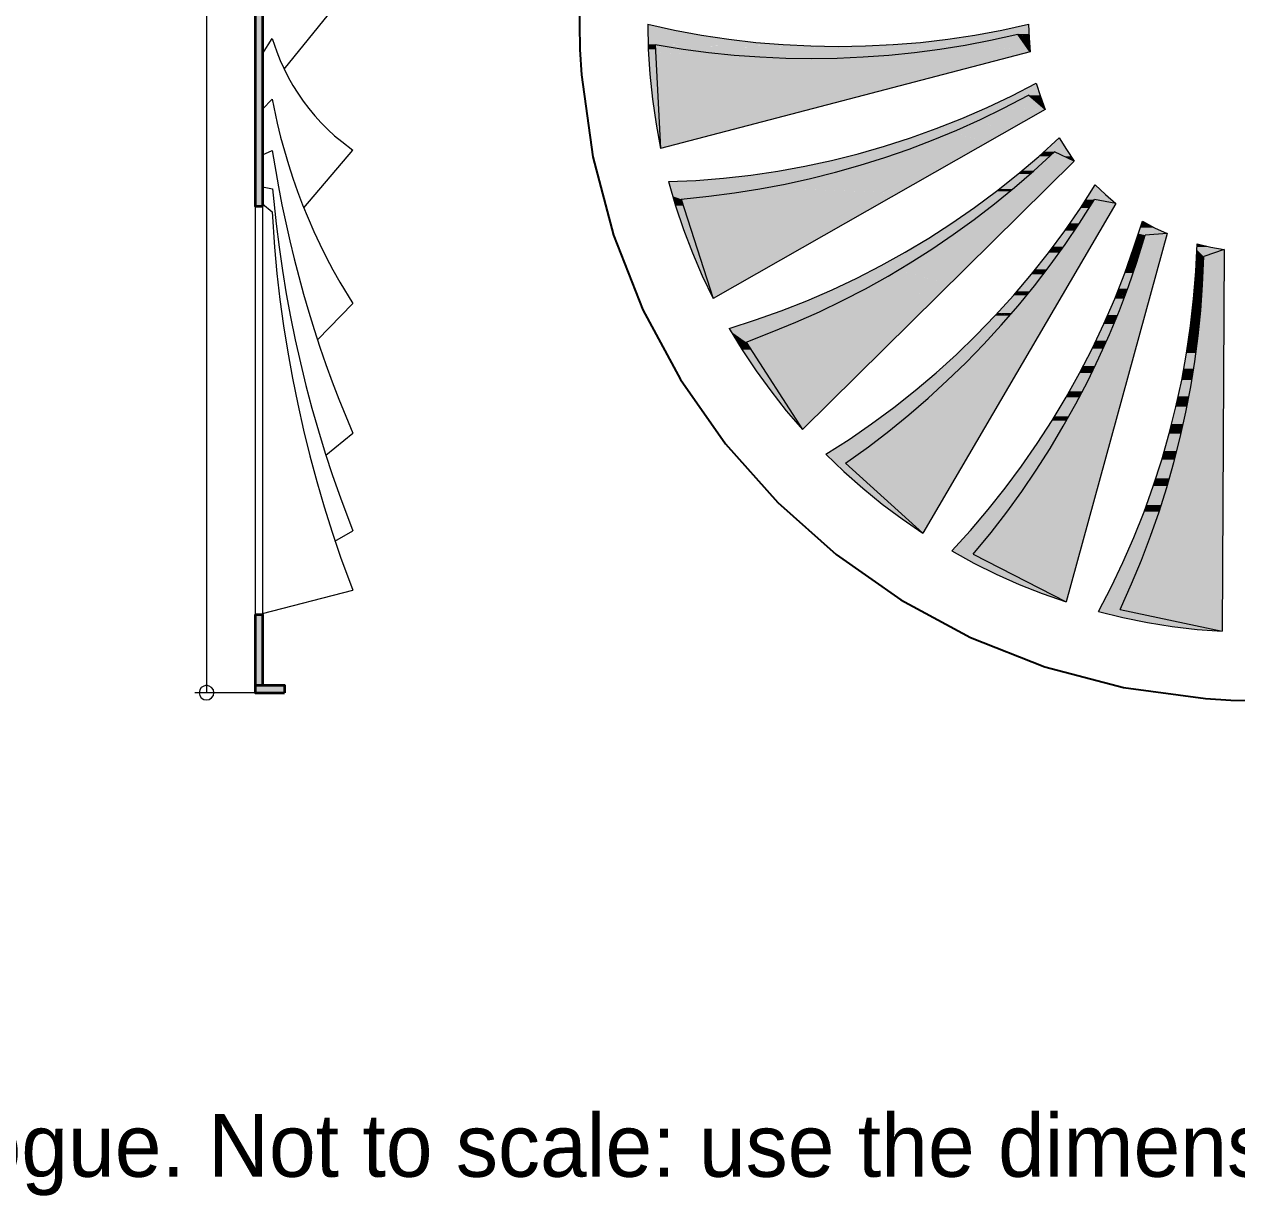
# Model space of a CAD drawing. Extents: x 0 to 244, y -13 to 257.
# Drawn here: x 122.1 to 199.2, y -13.2 to 61.3 of the extents above; entities that cross this region are included whole.
import ezdxf

# ---------------------------------------------------------------- set-up
doc = ezdxf.new("R2010")
doc.units = 0
for name, color, linetype in [('FILL', 8, 'Continuous'), ('GEOMETRY', 7, 'Continuous'), ('NOTE', 1, 'Continuous')]:
    doc.layers.add(name, color=color, linetype=linetype)

msp = doc.modelspace()

# ---------------------------------------------------------------- hatches: boundary and pattern name
at = {"layer": 'FILL'}
for points in [[(136.775, 64.821), (137.234, 49.76), (137.234, 64.821)], [(136.775, 49.759), (137.234, 49.759), (136.775, 64.82)], [(161.756, 60.979), (163.455, 60.979), (161.756, 61.347)], [(161.772, 60.657), (165.169, 60.657), (161.756, 60.979)], [(161.756, 60.979), (165.17, 60.657), (163.455, 60.979)], [(182.917, 60.719), (185.993, 60.719), (184.279, 60.979)], [(184.279, 60.979), (185.994, 60.979), (185.978, 61.347)], [(184.279, 60.979), (185.994, 60.719), (185.994, 60.979)], [(185.995, 60.979), (185.979, 61.347)], [(161.771, 60.396), (166.9, 60.396), (161.771, 60.657)], [(161.771, 60.657), (166.9, 60.396), (165.169, 60.657)], [(161.771, 60.198), (168.63, 60.198), (161.771, 60.396)], [(161.771, 60.396), (168.63, 60.198), (166.9, 60.396)], [(161.771, 60.061), (170.285, 60.061), (161.771, 60.198)], [(161.771, 60.198), (170.285, 60.061), (168.63, 60.198)], [(177.358, 60.046), (182.074, 60.046), (179.103, 60.198)], [(179.103, 60.197), (182.824, 60.197), (180.283, 60.336)], [(179.103, 60.198), (182.074, 60.046), (182.825, 60.198)], [(180.282, 60.334), (183.56, 60.334), (180.835, 60.395)], [(180.283, 60.335), (182.825, 60.196), (183.559, 60.335)], [(180.835, 60.396), (183.836, 60.396), (182.564, 60.657)], [(180.835, 60.396), (183.56, 60.335), (183.836, 60.396)], [(181.797, 59.998), (185.795, 59.998), (183.559, 60.336)], [(182.564, 60.657), (184.999, 60.657), (182.917, 60.719)], [(182.564, 60.657), (183.836, 60.396), (184.999, 60.657)], [(182.917, 60.719), (184.999, 60.657), (185.29, 60.719)], [(183.559, 60.335), (185.795, 59.997), (185.566, 60.335)], [(183.56, 60.335), (185.566, 60.335), (185.29, 60.718)], [(185.474, 60.458), (186.009, 60.458), (185.289, 60.719)], [(185.29, 60.719), (186.01, 60.458), (185.994, 60.719)], [(185.474, 60.459), (186.071, 59.725), (186.009, 60.459)], [(185.995, 59.724), (186.071, 59.724), (185.475, 60.458)], [(161.771, 60.045), (162.246, 60.045), (161.771, 60.061)], [(161.771, 60.061), (162.246, 60.045), (162.23, 60.061)], [(161.787, 59.755), (162.246, 59.755), (161.771, 60.046)], [(161.771, 60.046), (162.246, 59.755), (162.246, 60.046)], [(161.879, 58.161), (162.338, 58.161), (161.787, 59.755)], [(161.787, 59.755), (162.338, 58.161), (162.246, 59.755)], [(162.292, 60.045), (170.376, 60.045), (162.23, 60.061)], [(162.23, 60.061), (170.376, 60.045), (170.285, 60.061)], [(162.246, 59.768), (164.005, 59.768), (162.23, 60.06)], [(164.005, 59.768), (162.23, 60.06)], [(162.246, 59.768), (165.767, 59.539), (164.006, 59.768)], [(162.262, 59.54), (165.767, 59.54), (162.247, 59.769)], [(162.262, 59.539), (167.56, 59.355), (165.767, 59.539)], [(162.277, 59.354), (167.56, 59.354), (162.262, 59.538)], [(162.292, 60.046), (172.122, 59.969), (170.376, 60.046)], [(162.812, 59.968), (172.122, 59.968), (162.292, 60.045)], [(162.996, 59.937), (173.868, 59.937), (162.812, 59.968)], [(162.812, 59.968), (173.868, 59.937), (172.122, 59.968)], [(162.996, 59.937), (180.345, 59.769), (181.386, 59.937)], [(164.006, 59.768), (180.345, 59.768), (162.996, 59.936)], [(164.374, 59.723), (180.038, 59.723), (164.006, 59.768)], [(164.006, 59.768), (180.038, 59.723), (180.345, 59.768)], [(165.768, 59.539), (178.568, 59.539), (164.374, 59.724)], [(164.374, 59.724), (178.568, 59.539), (180.038, 59.724)], [(166.166, 59.493), (178.262, 59.493), (165.767, 59.539)], [(165.767, 59.539), (178.262, 59.493), (178.569, 59.539)], [(167.56, 59.354), (176.776, 59.354), (166.166, 59.493)], [(166.166, 59.493), (176.776, 59.354), (178.262, 59.493)], [(173.868, 59.937), (181.385, 59.937), (175.613, 59.968)], [(175.613, 59.968), (181.569, 59.968), (176.317, 59.999)], [(175.613, 59.968), (181.385, 59.937), (181.569, 59.968)], [(176.317, 59.998), (181.797, 59.998), (177.358, 60.046)], [(176.317, 60), (181.569, 59.969), (181.797, 60)], [(176.485, 59.34), (185.138, 59.34), (178.262, 59.493)], [(177.358, 60.046), (181.797, 59.998), (182.074, 60.046)], [(178.262, 59.493), (185.78, 59.493), (178.92, 59.587)], [(178.262, 59.493), (185.138, 59.34), (185.781, 59.493)], [(178.92, 59.586), (186.086, 59.586), (180.038, 59.725)], [(178.92, 59.587), (185.78, 59.493), (186.086, 59.587)], [(180.037, 59.724), (185.993, 59.724), (181.797, 59.999)], [(180.037, 59.724), (186.085, 59.585), (185.993, 59.724)], [(181.798, 60), (185.994, 59.725), (185.795, 60)], [(185.994, 59.724), (186.086, 59.585), (186.071, 59.724)], [(162.276, 59.247), (169.336, 59.247), (162.276, 59.354)], [(162.276, 59.354), (169.336, 59.247), (167.559, 59.354)], [(162.276, 59.185), (171.128, 59.185), (162.276, 59.247)], [(162.276, 59.247), (171.128, 59.185), (169.336, 59.247)], [(162.276, 59.172), (172.902, 59.172), (162.276, 59.186)], [(162.276, 59.186), (172.902, 59.172), (171.128, 59.186)], [(162.276, 59.172), (184.54, 59.172), (162.567, 53.43)], [(167.957, 59.34), (176.485, 59.34), (167.559, 59.354)], [(167.559, 59.354), (176.485, 59.34), (176.777, 59.354)], [(169.335, 59.247), (174.97, 59.247), (167.957, 59.34)], [(167.957, 59.34), (174.97, 59.247), (176.485, 59.34)], [(169.81, 59.231), (174.693, 59.231), (169.335, 59.247)], [(169.335, 59.247), (174.694, 59.231), (174.97, 59.247)], [(171.126, 59.186), (173.102, 59.186), (169.809, 59.232)], [(169.809, 59.232), (173.103, 59.186), (174.694, 59.232)], [(171.126, 59.186), (172.901, 59.172), (173.102, 59.186)], [(172.902, 59.172), (184.54, 59.172), (173.103, 59.186)], [(173.103, 59.186), (184.555, 59.186), (174.694, 59.232)], [(173.103, 59.186), (184.54, 59.172), (184.555, 59.186)], [(174.694, 59.232), (184.723, 59.232), (176.485, 59.34)], [(174.694, 59.232), (184.555, 59.186), (184.723, 59.232)], [(176.485, 59.34), (184.723, 59.232), (185.137, 59.34)], [(162.046, 56.568), (162.413, 56.568), (161.878, 58.161)], [(161.879, 58.161), (162.414, 56.568), (162.338, 58.161)], [(184.969, 56.828), (186.714, 56.828), (186.47, 57.595)], [(162.276, 54.99), (162.491, 54.99), (162.046, 56.569)], [(162.046, 56.569), (162.491, 54.99), (162.413, 56.569)], [(183.346, 56.049), (184.493, 56.049), (184.922, 56.8)], [(184.386, 56.004), (186.958, 56.004), (185.978, 56.828)], [(184.922, 56.8), (184.494, 56.049), (185.934, 56.8)], [(184.922, 56.8), (185.934, 56.8), (184.969, 56.828)], [(184.969, 56.828), (185.934, 56.8), (185.979, 56.828)], [(185.978, 56.828), (186.713, 56.8), (186.713, 56.828)], [(185.995, 56.8), (186.714, 56.8), (185.979, 56.828)], [(186.056, 56.754), (186.728, 56.754), (185.994, 56.8)], [(185.994, 56.8), (186.728, 56.754), (186.714, 56.8)], [(186.958, 56.003), (187.004, 56.003), (186.056, 56.754)], [(186.057, 56.754), (187.005, 56.003), (186.728, 56.754)], [(181.738, 55.358), (183.054, 55.358), (183.222, 56.002)], [(182.779, 55.222), (185.795, 55.222), (184.249, 55.925)], [(183.223, 56.003), (183.055, 55.359), (184.387, 56.003)], [(183.223, 56.003), (184.387, 56.003), (183.346, 56.049)], [(183.346, 56.049), (184.386, 56.003), (184.493, 56.049)], [(184.249, 55.925), (187.036, 55.925), (184.387, 56.002)], [(184.249, 55.925), (185.795, 55.222), (187.036, 55.925)], [(184.386, 56.003), (187.036, 55.926), (186.958, 56.003)], [(186.958, 56.003), (187.035, 55.926), (187.004, 56.003)], [(162.276, 54.99), (162.568, 53.429), (162.491, 54.99)], [(180.115, 54.717), (181.631, 54.717), (181.401, 55.222)], [(181.14, 54.486), (184.508, 54.486), (182.779, 55.221)], [(181.401, 55.222), (182.779, 55.222), (181.738, 55.359)], [(181.401, 55.222), (181.63, 54.717), (182.779, 55.222)], [(181.738, 55.358), (182.778, 55.221), (183.054, 55.358)], [(182.779, 55.222), (184.508, 54.487), (185.795, 55.222)], [(177.541, 53.811), (179.488, 53.811), (178.476, 54.118)], [(178.476, 54.118), (180.222, 54.118), (179.517, 54.485)], [(178.476, 54.118), (179.488, 53.811), (180.222, 54.118)], [(179.487, 53.811), (183.329, 53.811), (181.139, 54.485)], [(179.517, 54.486), (181.14, 54.486), (180.115, 54.716)], [(179.517, 54.485), (180.222, 54.118), (181.14, 54.485)], [(180.115, 54.717), (181.14, 54.487), (181.63, 54.717)], [(181.14, 54.485), (183.33, 53.811), (184.509, 54.485)], [(187.096, 53.368), (188.383, 53.368), (187.923, 54.118)], [(175.475, 53.199), (177.818, 53.199), (176.822, 53.584)], [(176.823, 53.584), (178.859, 53.584), (177.542, 53.813)], [(176.823, 53.584), (177.818, 53.199), (178.86, 53.584)], [(177.542, 53.812), (178.859, 53.583), (179.487, 53.812)], [(177.818, 53.2), (182.243, 53.2), (179.487, 53.812)], [(179.487, 53.812), (182.244, 53.2), (183.33, 53.812)], [(186.623, 52.94), (187.313, 52.94), (186.959, 53.23)], [(186.958, 53.229), (188.475, 53.229), (187.096, 53.368)], [(186.958, 53.23), (187.313, 52.94), (187.632, 53.23)], [(186.99, 52.635), (188.889, 52.635), (187.633, 53.23)], [(187.096, 53.368), (188.476, 53.229), (188.383, 53.368)], [(188.261, 52.94), (188.689, 52.94), (187.633, 53.23)], [(187.633, 53.23), (188.69, 52.94), (188.476, 53.23)], [(171.739, 52.312), (175.045, 52.312), (173.224, 52.635)], [(173.224, 52.635), (176.118, 52.635), (173.438, 52.68)], [(173.224, 52.635), (175.045, 52.312), (176.119, 52.635)], [(173.438, 52.68), (176.256, 52.68), (175.139, 53.107)], [(173.439, 52.68), (176.119, 52.635), (176.256, 52.68)], [(174.402, 52.129), (180.359, 52.129), (176.119, 52.635)], [(175.139, 53.107), (177.527, 53.107), (175.476, 53.199)], [(175.139, 53.107), (176.256, 52.68), (177.527, 53.107)], [(175.475, 53.199), (177.526, 53.107), (177.818, 53.199)], [(176.119, 52.636), (181.248, 52.636), (177.818, 53.199)], [(176.119, 52.635), (180.359, 52.129), (181.248, 52.635)], [(177.818, 53.199), (181.248, 52.636), (182.243, 53.199)], [(185.551, 52.02), (186.316, 52.02), (186.623, 52.94)], [(186.623, 52.94), (186.316, 52.02), (187.312, 52.94)], [(186.316, 52.021), (188.261, 52.021), (186.99, 52.635)], [(186.99, 52.635), (188.261, 52.021), (188.888, 52.635)], [(188.261, 52.94), (188.888, 52.635), (188.689, 52.94)], [(167.56, 51.67), (172.672, 51.67), (168.294, 51.744)], [(168.293, 51.744), (172.671, 51.67), (172.995, 51.744)], [(168.294, 51.744), (172.995, 51.744), (170.024, 52.006)], [(170.024, 52.006), (173.958, 52.006), (170.684, 52.129)], [(170.024, 52.006), (172.995, 51.744), (173.959, 52.006)], [(170.683, 52.129), (174.402, 52.129), (171.739, 52.312)], [(170.684, 52.129), (173.958, 52.006), (174.403, 52.129)], [(171.738, 52.312), (174.401, 52.129), (175.046, 52.312)], [(172.672, 51.67), (179.548, 51.67), (174.402, 52.129)], [(174.402, 52.129), (179.548, 51.67), (180.359, 52.129)], [(184.112, 50.857), (184.969, 50.857), (185.305, 51.807)], [(186.316, 52.021), (184.968, 50.857), (187.082, 50.857)], [(185.305, 51.807), (184.968, 50.857), (186.071, 51.807)], [(185.305, 51.807), (186.072, 51.807), (185.551, 52.021)], [(185.551, 52.021), (186.072, 51.807), (186.317, 52.021)], [(186.316, 52.021), (188.26, 52.021), (187.082, 50.857)], [(163.072, 51.333), (171.232, 51.333), (164.818, 51.409)], [(163.088, 51.256), (170.943, 51.256), (163.072, 51.333)], [(163.072, 51.333), (170.943, 51.256), (171.232, 51.333)], [(163.194, 50.919), (169.183, 50.919), (163.088, 51.256)], [(163.088, 51.256), (169.183, 50.919), (170.943, 51.256)], [(163.194, 50.92), (167.421, 50.628), (169.182, 50.92)], [(163.272, 50.627), (167.421, 50.627), (163.194, 50.919)], [(164.818, 51.409), (171.585, 51.409), (166.547, 51.547)], [(164.818, 51.409), (171.232, 51.333), (171.586, 51.409)], [(166.547, 51.547), (172.183, 51.547), (167.559, 51.67)], [(166.547, 51.547), (171.585, 51.409), (172.183, 51.547)], [(167.42, 50.627), (177.726, 50.627), (169.182, 50.919)], [(167.559, 51.67), (172.183, 51.547), (172.671, 51.67)], [(169.182, 50.919), (178.231, 50.919), (170.943, 51.256)], [(169.182, 50.92), (177.727, 50.628), (178.231, 50.92)], [(170.943, 51.256), (178.844, 51.256), (172.672, 51.67)], [(170.943, 51.256), (178.231, 50.919), (178.843, 51.256)], [(172.672, 51.67), (178.844, 51.256), (179.548, 51.67)], [(189.838, 50.506), (190.864, 50.506), (190.221, 51.117)], [(163.348, 50.398), (165.644, 50.398), (163.272, 50.627)], [(163.272, 50.627), (165.644, 50.398), (167.42, 50.627)], [(163.395, 50.215), (163.869, 50.215), (163.349, 50.398)], [(163.349, 50.398), (163.869, 50.215), (165.645, 50.398)], [(163.516, 49.801), (164.005, 49.801), (163.395, 50.215)], [(163.395, 50.215), (164.005, 49.801), (163.869, 50.215)], [(163.869, 50.215), (177.005, 50.215), (165.645, 50.398)], [(163.869, 50.215), (177.006, 50.215), (165.905, 43.89)], [(165.645, 50.398), (177.313, 50.398), (167.421, 50.627)], [(165.645, 50.398), (177.006, 50.215), (177.313, 50.398)], [(167.42, 50.627), (177.312, 50.398), (177.726, 50.627)], [(182.611, 49.725), (183.575, 49.725), (183.928, 50.72)], [(184.968, 50.857), (183.574, 49.725), (185.948, 49.725)], [(183.927, 50.721), (183.574, 49.726), (184.8, 50.721)], [(183.927, 50.721), (184.8, 50.721), (184.111, 50.857)], [(184.111, 50.857), (184.8, 50.721), (184.968, 50.857)], [(184.968, 50.857), (187.081, 50.857), (185.948, 49.725)], [(189.47, 49.938), (190.021, 49.938), (189.623, 50.184)], [(189.623, 50.184), (191.246, 50.184), (189.837, 50.506)], [(189.623, 50.183), (190.021, 49.937), (190.174, 50.183)], [(189.838, 50.506), (191.247, 50.184), (190.863, 50.506)], [(190.021, 49.938), (191.537, 49.938), (190.173, 50.184)], [(190.173, 50.183), (191.537, 49.937), (191.245, 50.183)], [(164.022, 48.284), (164.496, 48.284), (163.516, 49.801)], [(163.516, 49.801), (164.496, 48.284), (164.006, 49.801)], [(181.095, 48.684), (182.181, 48.684), (182.534, 49.679)], [(183.575, 49.725), (182.151, 48.654), (184.861, 48.654)], [(182.534, 49.679), (182.181, 48.684), (183.499, 49.679)], [(182.534, 49.678), (183.499, 49.678), (182.61, 49.725)], [(182.61, 49.725), (183.499, 49.678), (183.576, 49.725)], [(183.575, 49.725), (185.949, 49.725), (184.861, 48.654)], [(188.614, 48.684), (189.21, 48.684), (189.272, 49.647)], [(190.021, 49.938), (189.209, 48.684), (190.802, 48.684)], [(189.271, 49.647), (189.209, 48.684), (189.822, 49.647)], [(189.271, 49.647), (189.822, 49.647), (189.47, 49.938)], [(189.47, 49.938), (189.822, 49.647), (190.021, 49.938)], [(190.021, 49.938), (191.537, 49.938), (190.802, 48.684)], [(179.624, 47.734), (180.85, 47.734), (181.047, 48.654)], [(182.151, 48.654), (180.696, 47.627), (183.82, 47.627)], [(181.047, 48.653), (180.85, 47.733), (182.151, 48.653)], [(181.047, 48.653), (182.151, 48.653), (181.094, 48.684)], [(181.094, 48.684), (182.151, 48.653), (182.181, 48.684)], [(182.151, 48.654), (184.861, 48.654), (183.82, 47.627)], [(189.21, 48.684), (188.214, 47.198), (189.93, 47.198)], [(188.291, 48.209), (188.888, 48.209), (188.612, 48.684)], [(188.613, 48.684), (188.888, 48.209), (189.211, 48.684)], [(189.21, 48.684), (190.803, 48.684), (189.93, 47.198)], [(193.084, 48.392), (193.988, 48.392), (193.222, 48.82)], [(164.587, 46.8), (164.971, 46.8), (164.022, 48.284)], [(164.022, 48.284), (164.971, 46.8), (164.497, 48.284)], [(187.541, 47.197), (188.214, 47.197), (188.291, 48.209)], [(188.29, 48.209), (188.213, 47.197), (188.888, 48.209)], [(192.685, 47.151), (193.176, 47.151), (192.93, 47.918)], [(193.405, 47.918), (192.87, 46.202), (194.294, 46.202)], [(192.93, 47.918), (193.176, 47.151), (193.405, 47.918)], [(192.931, 47.919), (193.404, 47.919), (192.961, 48.024)], [(192.961, 48.025), (194.798, 48.025), (193.084, 48.392)], [(192.961, 48.024), (193.405, 47.919), (194.798, 48.024)], [(193.084, 48.392), (194.798, 48.025), (193.987, 48.392)], [(193.404, 47.919), (194.768, 47.919), (194.797, 48.024)], [(193.405, 47.918), (194.767, 47.918), (194.294, 46.202)], [(178.139, 46.83), (179.502, 46.83), (179.44, 47.626)], [(179.212, 46.633), (182.809, 46.633), (180.696, 47.627)], [(179.441, 47.626), (180.696, 47.626), (179.625, 47.733)], [(179.441, 47.626), (179.502, 46.83), (180.696, 47.626)], [(179.624, 47.734), (180.695, 47.627), (180.851, 47.734)], [(180.696, 47.626), (182.809, 46.632), (183.82, 47.626)], [(188.214, 47.197), (187.158, 45.758), (189.088, 45.758)], [(187.25, 46.8), (187.924, 46.8), (187.541, 47.197)], [(187.541, 47.197), (187.924, 46.8), (188.214, 47.197)], [(188.214, 47.197), (189.93, 47.197), (189.088, 45.758)], [(192.349, 46.203), (192.871, 46.203), (192.686, 47.152)], [(192.685, 47.151), (192.87, 46.202), (193.176, 47.151)], [(196.682, 47.015), (198.427, 47.015), (196.698, 47.167)], [(196.698, 47.167), (197.568, 47.167), (196.698, 47.365)], [(196.698, 47.167), (198.427, 47.016), (197.568, 47.167)], [(165.214, 45.329), (165.445, 45.329), (164.588, 46.801)], [(164.588, 46.8), (165.446, 45.328), (164.971, 46.8)], [(176.608, 45.987), (178.154, 45.987), (177.771, 46.633)], [(177.68, 45.697), (181.86, 45.697), (179.211, 46.633)], [(177.771, 46.633), (179.211, 46.633), (178.139, 46.83)], [(177.771, 46.633), (178.154, 45.987), (179.211, 46.633)], [(178.139, 46.83), (179.211, 46.633), (179.501, 46.83)], [(179.211, 46.633), (181.86, 45.697), (182.809, 46.633)], [(186.422, 45.758), (187.157, 45.758), (187.25, 46.8)], [(187.25, 46.8), (187.157, 45.758), (187.924, 46.8)], [(196.621, 45.619), (197.096, 45.619), (196.667, 46.555)], [(196.666, 46.555), (197.127, 46.555), (196.682, 47.014)], [(196.667, 46.555), (197.096, 45.62), (197.127, 46.555)], [(196.682, 47.014), (197.127, 46.555), (198.427, 47.014)], [(197.127, 46.556), (197.05, 44.765), (198.428, 44.765)], [(197.127, 46.555), (198.427, 46.555), (198.427, 47.014)], [(197.127, 46.556), (198.428, 46.556), (198.428, 44.765)], [(175.046, 45.191), (176.792, 45.191), (176.041, 45.698)], [(176.041, 45.698), (176.792, 45.191), (177.68, 45.698)], [(176.042, 45.698), (177.68, 45.698), (176.608, 45.988)], [(176.133, 44.809), (180.972, 44.809), (177.68, 45.697)], [(176.608, 45.988), (177.68, 45.698), (178.153, 45.988)], [(177.68, 45.698), (180.972, 44.81), (181.86, 45.698)], [(187.158, 45.758), (186.056, 44.351), (188.261, 44.351)], [(186.163, 45.438), (186.897, 45.438), (186.422, 45.758)], [(186.422, 45.758), (186.897, 45.438), (187.157, 45.758)], [(187.158, 45.758), (189.088, 45.758), (188.261, 44.351)], [(191.706, 44.519), (192.288, 44.519), (192.103, 45.514)], [(192.103, 45.514), (192.288, 44.519), (192.624, 45.514)], [(192.104, 45.514), (192.624, 45.514), (192.349, 46.202)], [(192.87, 46.202), (192.288, 44.518), (193.834, 44.518)], [(192.349, 46.203), (192.624, 45.515), (192.87, 46.203)], [(192.87, 46.202), (194.294, 46.202), (193.834, 44.518)], [(196.559, 44.765), (197.05, 44.765), (196.621, 45.62)], [(196.621, 45.62), (197.05, 44.765), (197.096, 45.62)], [(165.214, 45.33), (165.904, 43.891), (165.445, 45.33)], [(173.47, 44.441), (175.444, 44.441), (174.25, 44.809)], [(174.25, 44.809), (176.133, 44.809), (175.046, 45.192)], [(174.25, 44.809), (175.443, 44.441), (176.134, 44.809)], [(174.556, 43.968), (180.114, 43.968), (176.133, 44.809)], [(175.046, 45.192), (176.133, 44.809), (176.792, 45.192)], [(176.133, 44.809), (180.115, 43.968), (180.972, 44.809)], [(185.244, 44.35), (186.057, 44.35), (186.163, 45.438)], [(186.163, 45.438), (186.057, 44.351), (186.897, 45.438)], [(196.483, 43.89), (196.988, 43.89), (196.559, 44.765)], [(196.56, 44.764), (196.988, 43.889), (197.05, 44.764)], [(197.049, 44.765), (196.926, 42.988), (198.413, 42.988)], [(197.049, 44.765), (198.428, 44.765), (198.413, 42.988)], [(172.367, 43.968), (174.557, 43.968), (173.47, 44.441)], [(173.469, 44.441), (174.556, 43.968), (175.444, 44.441)], [(185.03, 44.104), (184.019, 42.972), (184.922, 42.972)], [(186.056, 44.351), (184.921, 42.972), (187.463, 42.972)], [(185.03, 44.104), (184.922, 42.972), (185.856, 44.104)], [(185.03, 44.104), (185.856, 44.104), (185.244, 44.351)], [(185.244, 44.35), (185.856, 44.103), (186.056, 44.35)], [(186.056, 44.351), (188.26, 44.351), (187.463, 42.972)], [(191.461, 43.876), (192.042, 43.876), (191.706, 44.519)], [(192.288, 44.519), (191.644, 42.851), (193.375, 42.851)], [(191.706, 44.519), (192.043, 43.876), (192.287, 44.519)], [(192.288, 44.519), (193.834, 44.519), (193.375, 42.851)], [(170.422, 43.186), (172.949, 43.186), (171.876, 43.753)], [(171.876, 43.753), (172.949, 43.186), (174.112, 43.753)], [(171.877, 43.753), (174.112, 43.753), (172.367, 43.968)], [(172.367, 43.968), (174.112, 43.753), (174.556, 43.968)], [(172.949, 43.186), (179.318, 43.186), (174.556, 43.968)], [(174.556, 43.968), (179.318, 43.186), (180.115, 43.968)], [(191.016, 42.851), (191.644, 42.851), (191.46, 43.876)], [(191.46, 43.876), (191.644, 42.851), (192.042, 43.876)], [(196.376, 42.988), (196.926, 42.988), (196.483, 43.89)], [(196.483, 43.89), (196.926, 42.988), (196.988, 43.89)], [(166.932, 41.992), (170.238, 41.992), (168.339, 42.437)], [(168.338, 42.436), (171.326, 42.436), (168.6, 42.529)], [(168.338, 42.437), (170.237, 41.992), (171.325, 42.437)], [(168.6, 42.529), (171.509, 42.529), (170.238, 43.109)], [(168.6, 42.529), (171.326, 42.436), (171.509, 42.529)], [(169.672, 41.764), (177.879, 41.764), (171.326, 42.437)], [(170.237, 43.109), (172.794, 43.109), (170.421, 43.185)], [(170.238, 43.109), (171.509, 42.529), (172.795, 43.109)], [(170.422, 43.186), (172.794, 43.11), (172.949, 43.186)], [(171.326, 42.437), (178.567, 42.437), (172.949, 43.186)], [(171.326, 42.437), (177.879, 41.764), (178.567, 42.437)], [(172.949, 43.186), (178.568, 42.437), (179.318, 43.186)], [(183.866, 42.803), (182.733, 41.64), (183.728, 41.64)], [(183.866, 42.803), (184.769, 42.803), (183.728, 41.64)], [(184.922, 42.972), (183.729, 41.64), (186.684, 41.64)], [(183.866, 42.802), (184.77, 42.802), (184.019, 42.971)], [(184.019, 42.972), (184.77, 42.803), (184.921, 42.972)], [(184.922, 42.972), (187.464, 42.972), (186.684, 41.64)], [(190.773, 42.281), (191.399, 42.281), (191.017, 42.851)], [(191.644, 42.851), (190.956, 41.211), (192.915, 41.211)], [(191.016, 42.851), (191.399, 42.281), (191.644, 42.851)], [(191.644, 42.851), (193.374, 42.851), (192.915, 41.211)], [(196.283, 42.145), (196.835, 42.145), (196.376, 42.988)], [(196.376, 42.988), (196.835, 42.145), (196.927, 42.988)], [(196.926, 42.988), (196.728, 41.212), (198.396, 41.212)], [(196.926, 42.988), (198.412, 42.988), (198.396, 41.212)], [(167.084, 41.764), (169.671, 41.764), (166.932, 41.992)], [(166.932, 41.992), (169.672, 41.764), (170.239, 41.992)], [(167.467, 41.118), (168.002, 41.118), (167.084, 41.764)], [(167.084, 41.764), (168.003, 41.118), (169.672, 41.764)], [(168.003, 41.118), (177.235, 41.118), (169.672, 41.764)], [(169.671, 41.764), (177.235, 41.118), (177.878, 41.764)], [(190.266, 41.211), (190.956, 41.211), (190.772, 42.281)], [(190.772, 42.281), (190.957, 41.211), (191.399, 42.281)], [(196.146, 41.21), (196.728, 41.21), (196.285, 42.144)], [(196.284, 42.145), (196.728, 41.211), (196.835, 42.145)], [(167.758, 40.629), (168.325, 40.629), (167.466, 41.119)], [(167.466, 41.119), (168.325, 40.629), (168.002, 41.119)], [(168.003, 41.118), (177.235, 41.118), (171.602, 35.547)], [(182.64, 41.549), (181.385, 40.339), (182.503, 40.339)], [(183.728, 41.64), (182.503, 40.339), (185.917, 40.339)], [(182.64, 41.549), (183.651, 41.549), (182.503, 40.339)], [(182.64, 41.549), (183.651, 41.549), (182.733, 41.64)], [(182.733, 41.64), (183.651, 41.549), (183.728, 41.64)], [(183.728, 41.64), (186.683, 41.64), (185.917, 40.339)], [(190.021, 40.705), (190.71, 40.705), (190.266, 41.211)], [(190.956, 41.211), (190.206, 39.588), (192.472, 39.588)], [(190.266, 41.211), (190.711, 40.705), (190.955, 41.211)], [(190.956, 41.211), (192.915, 41.211), (192.472, 39.588)], [(196.039, 40.43), (196.62, 40.43), (196.146, 41.211)], [(196.146, 41.211), (196.62, 40.43), (196.727, 41.211)], [(196.728, 41.211), (196.483, 39.435), (198.38, 39.435)], [(196.728, 41.211), (198.396, 41.211), (198.38, 39.435)], [(167.758, 40.629), (168.647, 39.297), (169.183, 39.297)], [(167.758, 40.629), (168.325, 40.629), (169.183, 39.297)], [(181.385, 40.339), (180.099, 39.159), (181.323, 39.159)], [(182.504, 40.339), (181.248, 39.082), (185.183, 39.082)], [(181.385, 40.339), (182.503, 40.339), (181.323, 39.159)], [(181.386, 40.339), (182.504, 40.339)], [(181.386, 40.339), (182.504, 40.339)], [(182.504, 40.339), (185.918, 40.339), (185.183, 39.082)], [(189.455, 39.589), (190.207, 39.589), (190.021, 40.706)], [(190.021, 40.705), (190.206, 39.588), (190.71, 40.705)], [(195.855, 39.435), (196.483, 39.435), (196.039, 40.43)], [(196.039, 40.43), (196.484, 39.435), (196.621, 40.43)], [(189.226, 39.144), (189.991, 39.144), (189.455, 39.588)], [(190.206, 39.588), (189.409, 37.981), (192.043, 37.981)], [(189.455, 39.588), (189.991, 39.144), (190.206, 39.588)], [(190.206, 39.588), (192.472, 39.588), (192.043, 37.981)], [(195.717, 38.699), (196.36, 38.699), (195.855, 39.434)], [(195.855, 39.435), (196.36, 38.7), (196.483, 39.435)], [(196.483, 39.435), (196.192, 37.674), (198.38, 37.674)], [(196.483, 39.435), (198.38, 39.435), (198.38, 37.674)], [(168.646, 39.297), (169.58, 38.012), (170.008, 38.012)], [(168.646, 39.297), (169.182, 39.297), (170.008, 38.012)], [(179.992, 39.082), (178.767, 38.042), (180.13, 38.042)], [(181.248, 39.082), (179.932, 37.857), (184.463, 37.857)], [(179.992, 39.083), (181.247, 39.083), (180.099, 39.159)], [(179.992, 39.082), (181.248, 39.082), (180.13, 38.042)], [(180.099, 39.159), (181.247, 39.083), (181.324, 39.159)], [(181.248, 39.082), (185.183, 39.082), (184.463, 37.857)], [(188.581, 37.981), (189.409, 37.981), (189.225, 39.144)], [(189.226, 39.144), (189.41, 37.981), (189.992, 39.144)], [(195.502, 37.674), (196.192, 37.674), (195.717, 38.699)], [(195.717, 38.699), (196.192, 37.674), (196.36, 38.699)], [(169.58, 38.012), (170.56, 36.755), (170.819, 36.755)], [(169.58, 38.012), (170.009, 38.012), (170.819, 36.755)], [(177.404, 36.953), (178.905, 36.953), (178.538, 37.857)], [(178.538, 37.857), (179.931, 37.857), (178.767, 38.042)], [(178.538, 37.858), (178.905, 36.954), (179.932, 37.858)], [(179.931, 37.858), (178.583, 36.68), (183.774, 36.68)], [(178.767, 38.042), (179.931, 37.857), (180.129, 38.042)], [(179.931, 37.858), (184.462, 37.858), (183.774, 36.68)], [(188.384, 37.613), (189.209, 37.613), (188.582, 37.98)], [(189.409, 37.981), (188.552, 36.404), (191.614, 36.404)], [(188.582, 37.98), (189.209, 37.613), (189.409, 37.98)], [(189.409, 37.981), (192.043, 37.981), (191.614, 36.404)], [(187.649, 36.403), (188.552, 36.403), (188.383, 37.612)], [(188.383, 37.612), (188.551, 36.403), (189.209, 37.612)], [(195.35, 37), (196.055, 37), (195.503, 37.674)], [(195.503, 37.674), (196.055, 37), (196.191, 37.674)], [(196.192, 37.674), (195.825, 35.912), (198.367, 35.912)], [(196.192, 37.674), (198.38, 37.674), (198.367, 35.912)], [(170.56, 36.755), (170.819, 36.755), (171.601, 35.547)], [(175.996, 35.912), (177.649, 35.912), (177.038, 36.68)], [(177.038, 36.681), (178.584, 36.681), (177.404, 36.954)], [(177.038, 36.68), (177.649, 35.912), (178.584, 36.68)], [(178.584, 36.68), (177.205, 35.547), (183.116, 35.547)], [(177.404, 36.953), (178.584, 36.68), (178.905, 36.953)], [(178.584, 36.68), (183.774, 36.68), (183.116, 35.547)], [(187.478, 36.129), (188.383, 36.129), (187.648, 36.403)], [(187.648, 36.403), (188.383, 36.129), (188.552, 36.403)], [(188.551, 36.404), (187.663, 34.871), (191.185, 34.871)], [(188.551, 36.404), (191.614, 36.404), (191.185, 34.871)], [(195.088, 35.912), (195.825, 35.912), (195.349, 37)], [(195.349, 37), (195.825, 35.912), (196.055, 37)], [(174.556, 34.918), (176.393, 34.918), (175.46, 35.546)], [(175.46, 35.548), (177.205, 35.548), (175.995, 35.913)], [(175.46, 35.547), (176.393, 34.919), (177.204, 35.547)], [(177.205, 35.547), (175.796, 34.458), (182.473, 34.458)], [(175.996, 35.912), (177.206, 35.547), (177.649, 35.912)], [(177.205, 35.547), (183.116, 35.547), (182.473, 34.458)], [(186.667, 34.87), (187.664, 34.87), (187.479, 36.128)], [(187.479, 36.128), (187.664, 34.87), (188.383, 36.128)], [(194.938, 35.301), (195.688, 35.301), (195.089, 35.912)], [(195.089, 35.912), (195.688, 35.301), (195.824, 35.912)], [(195.825, 35.912), (195.412, 34.183), (198.35, 34.183)], [(195.825, 35.912), (198.367, 35.912), (198.35, 34.183)], [(173.836, 34.459), (175.795, 34.459), (174.556, 34.919)], [(174.556, 34.918), (175.795, 34.458), (176.393, 34.918)], [(186.53, 34.658), (187.525, 34.658), (186.668, 34.871)], [(186.668, 34.871), (187.525, 34.658), (187.664, 34.871)], [(187.664, 34.87), (186.714, 33.355), (190.771, 33.355)], [(187.664, 34.87), (191.185, 34.87), (190.771, 33.355)], [(194.616, 34.184), (195.413, 34.184), (194.937, 35.301)], [(194.937, 35.301), (195.412, 34.184), (195.688, 35.301)], [(173.667, 33.42), (174.341, 33.42), (173.086, 33.983)], [(173.087, 33.983), (175.123, 33.983), (173.837, 34.458)], [(173.087, 33.983), (174.342, 33.42), (175.123, 33.983)], [(173.836, 34.459), (175.122, 33.984), (175.795, 34.459)], [(175.796, 34.458), (174.342, 33.419), (181.86, 33.419)], [(175.796, 34.458), (182.473, 34.458), (181.86, 33.419)], [(186.53, 34.658), (185.627, 33.355), (186.714, 33.355)], [(186.53, 34.658), (186.714, 33.355), (187.525, 34.658)], [(194.445, 33.632), (195.259, 33.632), (194.615, 34.185)], [(194.615, 34.184), (195.259, 33.631), (195.412, 34.184)], [(195.412, 34.184), (194.952, 32.453), (198.35, 32.453)], [(195.412, 34.184), (198.35, 34.184), (198.35, 32.453)], [(174.235, 32.882), (174.939, 32.882), (173.668, 33.419)], [(173.668, 33.419), (174.939, 32.882), (174.341, 33.419)], [(174.341, 33.419), (181.86, 33.419), (179.257, 28.961)], [(185.535, 33.219), (184.524, 31.869), (185.72, 31.869)], [(185.535, 33.218), (186.623, 33.218), (185.627, 33.356)], [(185.535, 33.219), (186.623, 33.219), (185.72, 31.869)], [(185.626, 33.356), (186.622, 33.218), (186.713, 33.356)], [(186.714, 33.356), (185.72, 31.87), (190.359, 31.87)], [(186.714, 33.356), (190.773, 33.356), (190.359, 31.87)], [(194.079, 32.452), (194.952, 32.452), (194.446, 33.632)], [(194.446, 33.632), (194.952, 32.452), (195.258, 33.632)], [(174.235, 32.882), (175.429, 31.824), (176.103, 31.824)], [(174.235, 32.882), (174.939, 32.882), (176.103, 31.824)], [(193.911, 31.965), (194.797, 31.965), (194.079, 32.453)], [(194.079, 32.452), (194.797, 31.964), (194.952, 32.452)], [(194.952, 32.452), (194.431, 30.753), (198.336, 30.753)], [(194.952, 32.452), (198.35, 32.452), (198.336, 30.753)], [(175.429, 31.824), (176.669, 30.814), (177.204, 30.814)], [(175.429, 31.824), (176.103, 31.824), (177.204, 30.814)], [(184.494, 31.824), (183.407, 30.447), (184.709, 30.447)], [(184.494, 31.824), (185.687, 31.824), (184.524, 31.869)], [(184.494, 31.824), (185.687, 31.824), (184.709, 30.447)], [(184.524, 31.869), (185.687, 31.824), (185.719, 31.869)], [(185.719, 31.869), (184.677, 30.416), (189.959, 30.416)], [(185.719, 31.869), (190.358, 31.869), (189.959, 30.416)], [(193.481, 30.753), (194.432, 30.753), (193.911, 31.963)], [(193.911, 31.964), (194.432, 30.754), (194.797, 31.964)], [(177.94, 29.865), (178.261, 29.865), (176.669, 30.815)], [(176.67, 30.814), (178.262, 29.864), (177.205, 30.814)], [(183.376, 30.416), (182.274, 29.13), (183.683, 29.13)], [(183.375, 30.417), (184.677, 30.417), (183.406, 30.447)], [(183.376, 30.416), (184.678, 30.416), (183.683, 29.13)], [(183.407, 30.446), (184.678, 30.416), (184.709, 30.446)], [(184.677, 30.416), (183.589, 28.992), (189.576, 28.992)], [(184.677, 30.416), (189.959, 30.416), (189.576, 28.992)], [(193.329, 30.323), (192.824, 29.053), (193.85, 29.053)], [(193.329, 30.323), (193.85, 29.053), (194.278, 30.323)], [(193.33, 30.323), (194.278, 30.323), (193.481, 30.753)], [(193.481, 30.753), (194.278, 30.323), (194.431, 30.753)], [(194.431, 30.753), (193.849, 29.054), (198.321, 29.054)], [(194.431, 30.753), (198.335, 30.753), (198.321, 29.054)], [(177.94, 29.864), (179.257, 28.961), (178.26, 29.864)], [(182.151, 28.992), (181.094, 27.827), (182.64, 27.827)], [(182.151, 28.992), (183.588, 28.992), (182.273, 29.13)], [(182.151, 28.992), (183.589, 28.992), (182.64, 27.827)], [(182.274, 29.13), (183.589, 28.992), (183.683, 29.13)], [(183.59, 28.992), (182.457, 27.613), (189.194, 27.613)], [(183.59, 28.992), (189.577, 28.992), (189.194, 27.613)], [(192.685, 28.7), (192.103, 27.385), (193.221, 27.385)], [(192.685, 28.7), (193.712, 28.7), (192.824, 29.054)], [(192.685, 28.7), (193.711, 28.7), (193.221, 27.385)], [(192.824, 29.054), (193.712, 28.7), (193.849, 29.054)], [(193.849, 29.054), (193.221, 27.385), (198.321, 27.385)], [(193.849, 29.054), (198.321, 29.054), (198.321, 27.385)], [(181.507, 27.613), (182.456, 27.613), (181.094, 27.827)], [(181.094, 27.827), (182.457, 27.613), (182.64, 27.827)], [(182.503, 27.061), (183.528, 27.061), (181.507, 27.613)], [(181.507, 27.613), (183.528, 27.061), (182.456, 27.613)], [(182.457, 27.613), (189.194, 27.613), (188.368, 24.583)], [(183.927, 26.359), (184.906, 26.359), (182.503, 27.062)], [(182.503, 27.061), (184.906, 26.358), (183.528, 27.061)], [(191.981, 27.094), (191.337, 25.731), (192.533, 25.731)], [(191.981, 27.094), (193.099, 27.094), (192.103, 27.385)], [(191.981, 27.094), (193.099, 27.094), (192.533, 25.731)], [(192.103, 27.385), (193.099, 27.094), (193.222, 27.385)], [(193.221, 27.385), (192.533, 25.731), (198.305, 25.731)], [(193.221, 27.385), (198.321, 27.385), (198.305, 25.731)], [(185.381, 25.7), (186.178, 25.7), (183.927, 26.359)], [(183.927, 26.359), (186.178, 25.7), (184.906, 26.359)], [(185.381, 25.7), (187.327, 25.119), (186.178, 25.7)], [(186.852, 25.118), (187.326, 25.118), (185.381, 25.699)], [(191.231, 25.517), (190.511, 24.108), (191.797, 24.108)], [(191.231, 25.517), (192.44, 25.517), (191.797, 24.108)], [(191.232, 25.517), (192.441, 25.517), (191.338, 25.73)], [(191.338, 25.73), (192.441, 25.517), (192.533, 25.73)], [(192.533, 25.731), (191.798, 24.108), (198.29, 24.108)], [(192.533, 25.731), (198.305, 25.731), (198.29, 24.108)], [(186.853, 25.118), (188.368, 24.583), (187.327, 25.118)], [(190.435, 23.971), (192.44, 23.971), (190.512, 24.108)], [(191.981, 23.587), (194.216, 23.587), (190.435, 23.971)], [(190.435, 23.971), (194.216, 23.587), (192.44, 23.971)], [(190.512, 24.108), (192.441, 23.971), (191.798, 24.108)], [(191.797, 24.108), (198.289, 24.108), (198.289, 22.715)], [(136.775, 19.28), (137.234, 19.28), (136.775, 23.78)], [(136.775, 23.78), (137.234, 19.28), (137.234, 23.78)], [(193.543, 23.266), (195.688, 23.266), (191.981, 23.587)], [(191.981, 23.587), (195.687, 23.266), (194.216, 23.587)], [(195.12, 23.02), (196.851, 23.02), (193.544, 23.266)], [(193.544, 23.266), (196.851, 23.02), (195.687, 23.266)], [(196.697, 22.836), (197.723, 22.836), (195.119, 23.02)], [(195.12, 23.02), (197.724, 22.836), (196.85, 23.02)], [(196.698, 22.836), (198.289, 22.715), (197.723, 22.836)], [(136.775, 18.805), (138.63, 18.805), (136.775, 19.28)], [(136.775, 19.28), (138.63, 18.805), (138.63, 19.28)]]:
    msp.add_hatch(color=7, dxfattribs=at).paths.add_polyline_path(points)

# ---------------------------------------------------------------- linework, layer by layer
at = {"layer": 'GEOMETRY', "lineweight": 13}
for points in [[(133.671, 111.754), (133.671, 18.805)], [(136.775, 111.754), (136.775, 18.805)], [(137.234, 111.279), (137.234, 19.281)], [(138.615, 58.497), (142.982, 63.9)], [(137.234, 59.466), (137.859, 60.435)], [(137.859, 60.435), (138.154, 59.581), (138.37, 59.041), (138.613, 58.506), (138.882, 57.978), (139.176, 57.459), (139.494, 56.952), (139.835, 56.457), (140.197, 55.978), (140.578, 55.517), (140.978, 55.074), (141.396, 54.653), (141.829, 54.256), (142.277, 53.884), (142.982, 53.34)], [(137.234, 55.936), (137.859, 56.577)], [(137.859, 56.576), (138.171, 55.049), (138.391, 54.167), (138.632, 53.29), (138.892, 52.419), (139.172, 51.553), (139.473, 50.695), (139.794, 49.844), (140.136, 49.001), (140.499, 48.167), (140.883, 47.343), (141.288, 46.528), (141.714, 45.725), (142.161, 44.932), (142.982, 43.586)], [(137.234, 53.045), (137.859, 53.309)], [(137.859, 53.309), (138.254, 51.009), (138.476, 49.857), (138.716, 48.709), (138.974, 47.565), (139.249, 46.425), (139.543, 45.29), (139.854, 44.159), (140.183, 43.034), (140.53, 41.914), (140.895, 40.799), (141.277, 39.691), (141.677, 38.588), (142.095, 37.493), (142.982, 35.326)], [(139.862, 49.662), (142.982, 53.34)], [(137.234, 50.991), (137.874, 50.877)], [(137.874, 50.877), (138.103, 48.644), (138.29, 47.157), (138.506, 45.675), (138.75, 44.198), (139.022, 42.728), (139.322, 41.265), (139.649, 39.807), (140.005, 38.356), (140.388, 36.912), (140.798, 35.474), (141.236, 34.043), (141.701, 32.62), (142.194, 31.203), (142.982, 29.102)], [(137.234, 49.76), (136.775, 49.76)], [(137.234, 49.908), (137.859, 49.417)], [(137.859, 49.417), (138.005, 47.164), (138.159, 45.492), (138.351, 43.821), (138.579, 42.152), (138.844, 40.486), (139.144, 38.825), (139.48, 37.17), (139.85, 35.522), (140.255, 33.883), (140.694, 32.254), (141.167, 30.637), (141.672, 29.032), (142.21, 27.442), (142.982, 25.342)], [(140.749, 41.271), (142.982, 43.586)], [(141.275, 33.913), (142.982, 35.325)], [(141.849, 28.461), (142.982, 29.102)], [(137.234, 23.847), (142.982, 25.342)], [(137.234, 23.78), (136.775, 23.78)], [(136.775, 18.805), (132.932, 18.805)], [(138.63, 18.805), (136.775, 18.805)], [(138.63, 19.28), (137.234, 19.28)], [(138.63, 18.805), (138.63, 19.281)]]:
    msp.add_lwpolyline(points, dxfattribs=at)
at = {"layer": 'GEOMETRY', "lineweight": 35}
for points in [[(136.775, 64.821), (136.775, 49.76), (137.234, 49.76)], [(136.775, 64.821), (137.234, 64.821), (137.234, 49.76)], [(136.775, 23.78), (136.775, 19.28), (137.234, 19.28)], [(136.775, 23.78), (137.234, 23.78), (137.234, 19.28)], [(136.775, 19.28), (136.775, 18.804), (138.63, 18.804)], [(136.775, 19.28), (138.63, 19.28), (138.63, 18.804)]]:
    msp.add_lwpolyline(points, dxfattribs=at)
at = {"layer": 'GEOMETRY', "lineweight": 25}
msp.add_lwpolyline([(157.438, 62.953), (157.407, 61.347), (157.438, 59.739), (157.529, 58.131), (158.248, 52.912), (159.561, 47.917), (161.432, 43.183), (163.823, 38.746), (166.697, 34.645), (170.017, 30.915), (173.747, 27.594), (177.848, 24.72), (182.285, 22.329), (187.019, 20.458), (192.014, 19.146), (197.233, 18.428), (198.84, 18.335), (200.449, 18.305)], dxfattribs=at)
at = {"layer": 'GEOMETRY', "lineweight": 15}
for points in [[(161.755, 61.347), (163.454, 60.979), (165.172, 60.66), (166.899, 60.398), (168.634, 60.195), (170.375, 60.05), (172.12, 59.963), (173.866, 59.934), (175.613, 59.963), (177.358, 60.05), (179.099, 60.195), (180.834, 60.398), (182.561, 60.66), (184.278, 60.979), (185.979, 61.347)], [(161.755, 61.347), (161.786, 59.755), (161.877, 58.16), (162.045, 56.569), (162.276, 54.991), (162.567, 53.43)], [(185.979, 61.347), (186.009, 60.458), (186.085, 59.586)], [(162.23, 60.061), (164.005, 59.769), (165.625, 59.555), (167.253, 59.388), (168.887, 59.269), (170.525, 59.197), (172.166, 59.173), (173.808, 59.196), (175.448, 59.267), (177.084, 59.385), (178.716, 59.551), (180.34, 59.765), (181.955, 60.026), (183.559, 60.335), (185.29, 60.719)], [(186.086, 59.586), (185.29, 60.719)], [(162.23, 60.061), (162.567, 53.43)], [(186.086, 59.586), (162.567, 53.43)], [(163.072, 51.332), (164.818, 51.409), (166.565, 51.549), (168.303, 51.747), (170.03, 52.002), (171.746, 52.314), (173.448, 52.682), (175.137, 53.106), (176.811, 53.585), (178.469, 54.12), (180.11, 54.709), (181.734, 55.353), (183.338, 56.05), (184.922, 56.8), (186.469, 57.595)], [(186.469, 57.595), (186.728, 56.754), (187.035, 55.925)], [(163.869, 50.215), (165.644, 50.398), (167.268, 50.609), (168.886, 50.868), (170.496, 51.173), (172.097, 51.526), (173.687, 51.925), (175.264, 52.37), (176.828, 52.862), (178.376, 53.399), (179.908, 53.983), (181.421, 54.611), (182.914, 55.285), (184.387, 56.003), (185.979, 56.828)], [(187.036, 55.925), (185.979, 56.828)], [(187.036, 55.925), (165.905, 43.89)], [(166.931, 41.991), (168.6, 42.528), (170.246, 43.113), (171.87, 43.752), (173.473, 44.444), (175.051, 45.19), (176.604, 45.987), (178.13, 46.835), (179.627, 47.733), (181.094, 48.68), (182.528, 49.675), (183.928, 50.717), (185.293, 51.805), (186.621, 52.938), (187.923, 54.118)], [(187.923, 54.118), (188.383, 53.368), (188.888, 52.635)], [(168.003, 41.118), (169.672, 41.764), (171.18, 42.384), (172.673, 43.05), (174.147, 43.762), (175.602, 44.518), (177.036, 45.318), (178.445, 46.159), (179.83, 47.041), (181.188, 47.962), (182.518, 48.922), (183.816, 49.919), (185.083, 50.952), (186.316, 52.02), (187.633, 53.229)], [(188.888, 52.635), (187.632, 53.23)], [(188.888, 52.635), (171.601, 35.547)], [(163.072, 51.332), (163.516, 49.801), (164.022, 48.284), (164.588, 46.8), (165.215, 45.329), (165.905, 43.89)], [(173.087, 33.984), (174.557, 34.919), (175.993, 35.912), (177.396, 36.951), (178.764, 38.036), (180.096, 39.165), (181.391, 40.337), (182.646, 41.551), (183.861, 42.806), (185.034, 44.1), (186.163, 45.432), (187.246, 46.802), (188.283, 48.207), (189.272, 49.647), (190.221, 51.118)], [(190.22, 51.117), (190.863, 50.506), (191.536, 49.937)], [(163.869, 50.215), (165.905, 43.89)], [(174.341, 33.419), (175.795, 34.458), (177.088, 35.452), (178.355, 36.486), (179.594, 37.557), (180.803, 38.665), (181.981, 39.808), (183.126, 40.985), (184.237, 42.195), (185.311, 43.436), (186.347, 44.706), (187.343, 46.005), (188.298, 47.332), (189.209, 48.684), (190.173, 50.184)], [(191.537, 49.938), (190.174, 50.184)], [(191.537, 49.938), (179.258, 28.961)], [(181.094, 27.827), (182.274, 29.13), (183.408, 30.458), (184.496, 31.823), (185.539, 33.223), (186.534, 34.658), (187.481, 36.124), (188.379, 37.621), (189.227, 39.147), (190.024, 40.7), (190.769, 42.279), (191.462, 43.881), (192.101, 45.506), (192.685, 47.151), (193.221, 48.82)], [(193.221, 48.821), (193.987, 48.393), (194.797, 48.025)], [(182.457, 27.613), (183.59, 28.992), (184.587, 30.292), (185.546, 31.62), (186.466, 32.975), (187.347, 34.356), (188.188, 35.761), (188.987, 37.19), (189.744, 38.642), (190.458, 40.115), (191.129, 41.609), (191.755, 43.122), (192.335, 44.654), (192.87, 46.202), (193.405, 47.918)], [(194.797, 48.025), (188.367, 24.584)], [(194.797, 48.025), (193.404, 47.919)], [(190.435, 23.971), (191.231, 25.517), (191.982, 27.093), (192.679, 28.694), (193.323, 30.316), (193.913, 31.96), (194.448, 33.622), (194.927, 35.3), (195.352, 36.994), (195.72, 38.701), (196.031, 40.418), (196.286, 42.145), (196.482, 43.88), (196.621, 45.62), (196.698, 47.366)], [(196.698, 47.365), (197.569, 47.167), (198.427, 47.014)], [(191.797, 24.108), (192.532, 25.731), (193.161, 27.237), (193.746, 28.764), (194.285, 30.311), (194.779, 31.876), (195.227, 33.456), (195.629, 35.049), (195.984, 36.653), (196.293, 38.266), (196.554, 39.886), (196.767, 41.51), (196.933, 43.137), (197.049, 44.765), (197.126, 46.556)], [(198.427, 47.015), (197.126, 46.556)], [(198.427, 47.015), (198.289, 22.715)], [(166.931, 41.991), (167.757, 40.629), (168.646, 39.297), (169.579, 38.012), (170.56, 36.755), (171.601, 35.547)], [(168.003, 41.118), (171.602, 35.547)], [(173.087, 33.984), (174.235, 32.882), (175.43, 31.825), (176.67, 30.815), (177.941, 29.865), (179.258, 28.962)], [(174.341, 33.419), (179.257, 28.961)], [(181.094, 27.827), (182.503, 27.061), (183.927, 26.358), (185.38, 25.699), (186.853, 25.118), (188.367, 24.583)], [(182.457, 27.613), (188.368, 24.583)], [(190.435, 23.971), (191.981, 23.587), (193.543, 23.266), (195.12, 23.021), (196.698, 22.836), (198.289, 22.715)], [(191.797, 24.108), (198.289, 22.715)]]:
    msp.add_lwpolyline(points, dxfattribs=at)
at = {"layer": 'GEOMETRY', "lineweight": 13}
msp.add_lwpolyline([(134.147, 18.805), (134.115, 18.987), (134, 19.134), (133.852, 19.231), (133.67, 19.281), (133.506, 19.231), (133.342, 19.134), (133.244, 18.987), (133.21, 18.805), (133.244, 18.623), (133.342, 18.476), (133.506, 18.378), (133.67, 18.345), (133.852, 18.378), (134, 18.476), (134.115, 18.623), (134.147, 18.805)], close=True, dxfattribs=at)

# ---------------------------------------------------------------- texts
at = {"layer": 'NOTE'}
msp.add_text('STRIPLINE - drawing taken from the product catalogue. Not to scale: use the dimension labels (mm).', height=4, dxfattribs=at).set_placement((0, -12))

doc.saveas('drawing.dxf')
